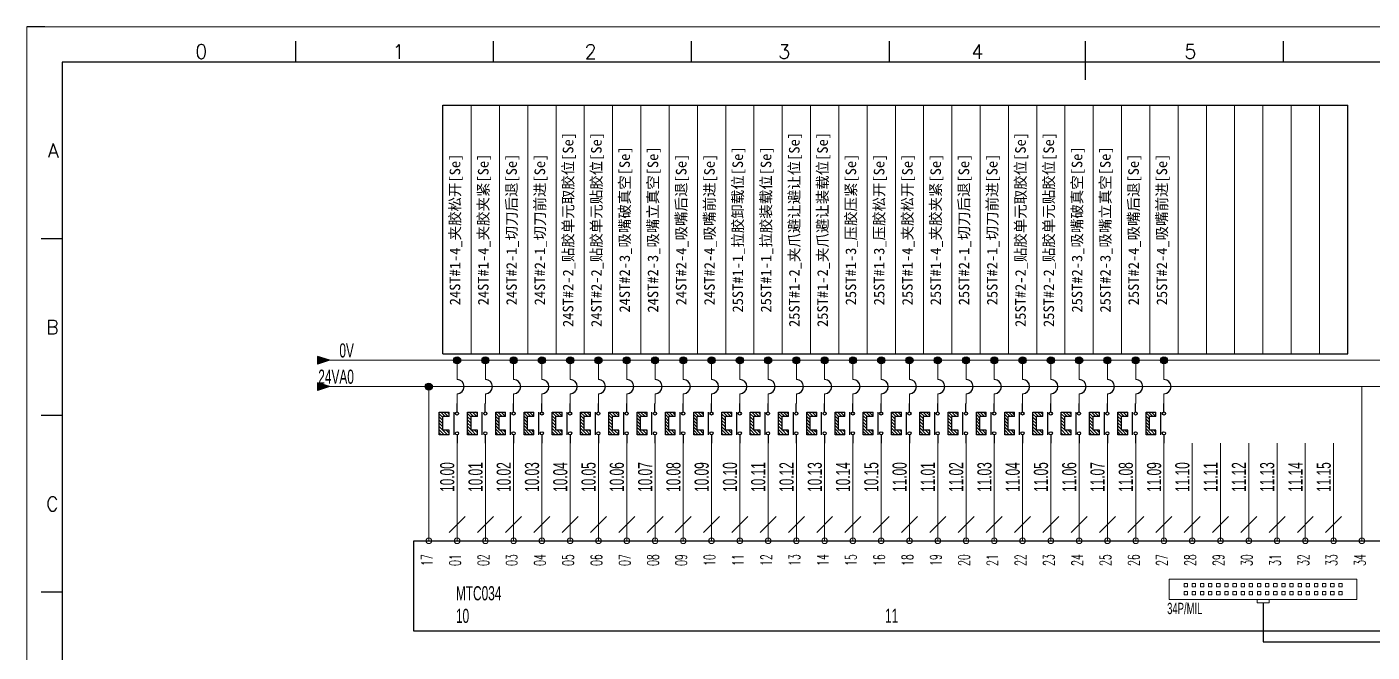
# Model space of a CAD drawing. Extents: x 49673 to 52330, y -5620 to -4375.
# Drawn here: x 51359 to 51549.3, y -5244.9 to -5156.4 of the extents above; entities that cross this region are included whole.
import ezdxf
from ezdxf.enums import TextEntityAlignment as Align

# ---------------------------------------------------------------- set-up
doc = ezdxf.new("R2010")
doc.units = 0
doc.header["$MEASUREMENT"] = 0
doc.layers.add('AE_BOR', color=1, linetype='Continuous')
doc.layers.add('细实线层', color=7, linetype='Continuous')
doc.layers.add('Dimension', color=3, linetype='Continuous', lineweight=13)
doc.styles.get("Standard").update_dxf_attribs({"font": 'txt.shx'})
doc.styles.add('WD', font='simplex.shx', dxfattribs={"bigfont": 'gbcbig.shx'})
doc.styles.add('样式 8', font='arial.ttf')

# ---------------------------------------------------------------- blocks, each defined once
blk = doc.blocks.new('电控横A4')
for p, q in [((292, -5), (5, -5)), ((5, -5), (5, -205))]:
    blk.add_line(p, q)
at = {"layer": 'AE_BOR', "lineweight": 30}
blk.add_line((2.53, 0), (0, 0), dxfattribs=at)
at = {"layer": 'AE_BOR', "color": 1, "lineweight": 15}
for p, q in [((0, 0), (297, 0)), ((0, -210), (0, 0))]:
    blk.add_line(p, q, dxfattribs=at)
at = {"layer": 'AE_BOR'}
for p, q in [((38.03, -5), (38.03, -2)), ((66.03, -5), (66.03, -2)), ((94.03, -5), (94.03, -2)), ((122.03, -5), (122.03, -2)), ((149.78, -5), (149.78, -2)), ((177.78, -5), (177.78, -2)), ((5, -30), (2, -30)), ((5, -55), (2, -55)), ((5, -80), (2, -80))]:
    blk.add_line(p, q, dxfattribs=at)
at = {"layer": 'AE_BOR', "color": 2, "lineweight": 30}
blk.add_line((149.78, -7.5), (149.78, -2.5), dxfattribs=at)
at = {"layer": 'AE_BOR', "style": 'WD'}
for s, p in [('0', (24.67, -4.5)), ('1', (52.6, -4.5)), ('2', (79.75, -4.5)), ('3', (107.15, -4.5)), ('4', (134.45, -4.5)), ('5', (164.59, -4.5))]:
    blk.add_text(s, height=2, dxfattribs=at).set_placement(p, align=Align.CENTER)
for s, p in [('A', (4.5, -17.5)), ('B', (4.5, -42.5)), ('C', (4.5, -67.5))]:
    blk.add_text(s, height=2, dxfattribs=at).set_placement(p, align=Align.MIDDLE_RIGHT)
blk = doc.blocks.new('磁性开关')
at = {"linetype": 'ByBlock'}
h = blk.add_hatch(dxfattribs=at)
h.set_pattern_fill('ANSI31', color=256, scale=0.1, style=0)
h.set_pattern_definition([(45, (0, 0), (-0.224506403, 0.224506403), [])])
h.paths.add_polyline_path([(-1910.88, -776.69), (-1910.88, -775.29), (-1907.69, -775.29), (-1907.69, -776.69), (-1908.31, -776.69), (-1908.31, -775.79), (-1910.25, -775.79), (-1910.25, -776.69)])
for p, q in [((-1910.88, -776.69), (-1910.88, -775.29)), ((-1910.88, -775.29), (-1907.69, -775.29)), ((-1910.25, -776.69), (-1910.25, -775.79)), ((-1910.25, -775.79), (-1908.31, -775.79)), ((-1908.31, -776.69), (-1908.31, -775.79)), ((-1907.69, -775.29), (-1907.69, -776.69)), ((-1910.91, -777.81), (-1912.09, -777.81)), ((-1910.88, -776.69), (-1910.25, -776.69)), ((-1910.88, -777.39), (-1907.69, -777.39)), ((-1908.31, -776.69), (-1907.69, -776.69)), ((-1907.66, -777.81), (-1906.48, -777.81))]:
    blk.add_line(p, q, dxfattribs=at)
for centre in [(-1910.68, -777.81), (-1907.88, -777.81)]:
    blk.add_circle(centre, 0.225, dxfattribs=at)

msp = doc.modelspace()

# ---------------------------------------------------------------- hatches: boundary and pattern name
for points in [[(51401.76, -5203.62), (51400.1, -5203.09), (51400.1, -5204.15)], [(51401.76, -5207.34), (51400.1, -5206.81), (51400.1, -5207.87)]]:
    msp.add_hatch(color=256).paths.add_polyline_path(points)
at = {"lineweight": -2}
h = msp.add_hatch(color=0, dxfattribs=at)
edge = h.paths.add_edge_path()
edge.add_arc((51419.83, -5203.62), 0.5, 0, 360)
h = msp.add_hatch(color=0, dxfattribs=at)
edge = h.paths.add_edge_path()
edge.add_arc((51423.83, -5203.62), 0.5, 0, 360)
h = msp.add_hatch(color=0, dxfattribs=at)
edge = h.paths.add_edge_path()
edge.add_arc((51427.83, -5203.62), 0.5, 0, 360)
h = msp.add_hatch(color=0, dxfattribs=at)
edge = h.paths.add_edge_path()
edge.add_arc((51431.83, -5203.62), 0.5, 0, 360)
h = msp.add_hatch(color=0, dxfattribs=at)
edge = h.paths.add_edge_path()
edge.add_arc((51435.83, -5203.62), 0.5, 0, 360)
h = msp.add_hatch(color=0, dxfattribs=at)
edge = h.paths.add_edge_path()
edge.add_arc((51439.83, -5203.62), 0.5, 0, 360)
h = msp.add_hatch(color=0, dxfattribs=at)
edge = h.paths.add_edge_path()
edge.add_arc((51443.83, -5203.62), 0.5, 0, 360)
h = msp.add_hatch(color=0, dxfattribs=at)
edge = h.paths.add_edge_path()
edge.add_arc((51447.83, -5203.62), 0.5, 0, 360)
h = msp.add_hatch(color=0, dxfattribs=at)
edge = h.paths.add_edge_path()
edge.add_arc((51451.83, -5203.62), 0.5, 0, 360)
h = msp.add_hatch(color=0, dxfattribs=at)
edge = h.paths.add_edge_path()
edge.add_arc((51455.83, -5203.62), 0.5, 0, 360)
h = msp.add_hatch(color=0, dxfattribs=at)
edge = h.paths.add_edge_path()
edge.add_arc((51459.83, -5203.62), 0.5, 0, 360)
h = msp.add_hatch(color=0, dxfattribs=at)
edge = h.paths.add_edge_path()
edge.add_arc((51463.83, -5203.62), 0.5, 0, 360)
h = msp.add_hatch(color=0, dxfattribs=at)
edge = h.paths.add_edge_path()
edge.add_arc((51467.83, -5203.62), 0.5, 0, 360)
h = msp.add_hatch(color=0, dxfattribs=at)
edge = h.paths.add_edge_path()
edge.add_arc((51471.83, -5203.62), 0.5, 0, 360)
h = msp.add_hatch(color=0, dxfattribs=at)
edge = h.paths.add_edge_path()
edge.add_arc((51475.83, -5203.62), 0.5, 0, 360)
h = msp.add_hatch(color=0, dxfattribs=at)
edge = h.paths.add_edge_path()
edge.add_arc((51479.83, -5203.62), 0.5, 0, 360)
h = msp.add_hatch(color=0, dxfattribs=at)
edge = h.paths.add_edge_path()
edge.add_arc((51483.83, -5203.62), 0.5, 0, 360)
h = msp.add_hatch(color=0, dxfattribs=at)
edge = h.paths.add_edge_path()
edge.add_arc((51487.83, -5203.62), 0.5, 0, 360)
h = msp.add_hatch(color=0, dxfattribs=at)
edge = h.paths.add_edge_path()
edge.add_arc((51491.83, -5203.62), 0.5, 0, 360)
h = msp.add_hatch(color=0, dxfattribs=at)
edge = h.paths.add_edge_path()
edge.add_arc((51495.83, -5203.62), 0.5, 0, 360)
h = msp.add_hatch(color=0, dxfattribs=at)
edge = h.paths.add_edge_path()
edge.add_arc((51499.83, -5203.62), 0.5, 0, 360)
h = msp.add_hatch(color=0, dxfattribs=at)
edge = h.paths.add_edge_path()
edge.add_arc((51503.83, -5203.62), 0.5, 0, 360)
h = msp.add_hatch(color=0, dxfattribs=at)
edge = h.paths.add_edge_path()
edge.add_arc((51507.83, -5203.62), 0.5, 0, 360)
h = msp.add_hatch(color=0, dxfattribs=at)
edge = h.paths.add_edge_path()
edge.add_arc((51511.83, -5203.62), 0.5, 0, 360)
h = msp.add_hatch(color=0, dxfattribs=at)
edge = h.paths.add_edge_path()
edge.add_arc((51515.83, -5203.62), 0.5, 0, 360)
h = msp.add_hatch(color=0, dxfattribs=at)
edge = h.paths.add_edge_path()
edge.add_arc((51519.83, -5203.62), 0.5, 0, 360)
h = msp.add_hatch(color=0, dxfattribs=at)
edge = h.paths.add_edge_path()
edge.add_arc((51415.83, -5207.34), 0.5, 0, 360)

# ---------------------------------------------------------------- linework, layer by layer
for p, q in [((51401.76, -5203.62), (51400.1, -5203.09)), ((51401.76, -5203.62), (51400.1, -5204.15)), ((51401.76, -5207.34), (51400.1, -5206.81)), ((51401.76, -5207.34), (51400.1, -5207.87)), ((51533.86, -5237.93), (51533.86, -5243.43)), ((51533.86, -5243.43), (51563.95, -5243.43))]:
    msp.add_line(p, q)
at = {"lineweight": 0}
for p, q in [((51400.1, -5203.09), (51400.1, -5204.15)), ((51400.1, -5206.81), (51400.1, -5207.87)), ((51401.76, -5207.34), (51415.83, -5207.34)), ((51415.83, -5207.34), (51415.83, -5229.16)), ((51419.83, -5215.35), (51419.83, -5229.16)), ((51423.83, -5215.35), (51423.83, -5229.16)), ((51427.83, -5215.35), (51427.83, -5229.16)), ((51431.83, -5215.35), (51431.83, -5229.16)), ((51435.83, -5215.35), (51435.83, -5229.16)), ((51439.83, -5215.35), (51439.83, -5229.16)), ((51443.83, -5215.35), (51443.83, -5229.16)), ((51447.83, -5215.35), (51447.83, -5229.16)), ((51451.83, -5215.35), (51451.83, -5229.16)), ((51455.83, -5215.35), (51455.83, -5229.16)), ((51459.83, -5215.35), (51459.83, -5229.16)), ((51463.83, -5215.35), (51463.83, -5229.16)), ((51467.83, -5215.35), (51467.83, -5229.16)), ((51471.83, -5215.35), (51471.83, -5229.16)), ((51475.83, -5215.35), (51475.83, -5229.16)), ((51479.83, -5215.35), (51479.83, -5229.16)), ((51483.83, -5215.35), (51483.83, -5229.16)), ((51487.83, -5215.35), (51487.83, -5229.16)), ((51491.83, -5215.35), (51491.83, -5229.16)), ((51495.83, -5215.35), (51495.83, -5229.16)), ((51499.83, -5215.35), (51499.83, -5229.16)), ((51503.83, -5215.35), (51503.83, -5229.16)), ((51507.83, -5215.35), (51507.83, -5229.16)), ((51511.83, -5215.35), (51511.83, -5229.16)), ((51515.83, -5215.35), (51515.83, -5229.16)), ((51519.83, -5215.35), (51519.83, -5229.16)), ((51523.83, -5215.35), (51523.83, -5229.16)), ((51527.83, -5215.35), (51527.83, -5229.16)), ((51531.83, -5215.35), (51531.83, -5229.16)), ((51535.83, -5215.35), (51535.83, -5229.16)), ((51539.83, -5215.35), (51539.83, -5229.16)), ((51543.83, -5215.35), (51543.83, -5229.16)), ((51547.83, -5215.35), (51547.83, -5229.16))]:
    msp.add_line(p, q, dxfattribs=at)
msp.add_lwpolyline([(51413.73, -5229.16), (51551.13, -5229.16), (51551.13, -5241.96), (51413.73, -5241.96)], close=True)
for points in [[(51520.59, -5234.57), (51547.13, -5234.57), (51547.13, -5237.45), (51520.59, -5237.45)], [(51522.68, -5235.67), (51522.68, -5235.19), (51523.16, -5235.19), (51523.16, -5235.67)], [(51523.83, -5235.67), (51523.83, -5235.19), (51524.31, -5235.19), (51524.31, -5235.67)], [(51524.98, -5235.67), (51524.98, -5235.19), (51525.46, -5235.19), (51525.46, -5235.67)], [(51526.13, -5235.67), (51526.13, -5235.19), (51526.61, -5235.19), (51526.61, -5235.67)], [(51527.28, -5235.67), (51527.28, -5235.19), (51527.76, -5235.19), (51527.76, -5235.67)], [(51528.44, -5235.67), (51528.44, -5235.19), (51528.92, -5235.19), (51528.92, -5235.67)], [(51529.59, -5235.67), (51529.59, -5235.19), (51530.07, -5235.19), (51530.07, -5235.67)], [(51530.74, -5235.67), (51530.74, -5235.19), (51531.22, -5235.19), (51531.22, -5235.67)], [(51531.89, -5235.67), (51531.89, -5235.19), (51532.37, -5235.19), (51532.37, -5235.67)], [(51533.04, -5235.67), (51533.04, -5235.19), (51533.52, -5235.19), (51533.52, -5235.67)], [(51534.2, -5235.67), (51534.2, -5235.19), (51534.68, -5235.19), (51534.68, -5235.67)], [(51535.35, -5235.67), (51535.35, -5235.19), (51535.83, -5235.19), (51535.83, -5235.67)], [(51536.5, -5235.67), (51536.5, -5235.19), (51536.98, -5235.19), (51536.98, -5235.67)], [(51537.65, -5235.67), (51537.65, -5235.19), (51538.13, -5235.19), (51538.13, -5235.67)], [(51538.8, -5235.67), (51538.8, -5235.19), (51539.28, -5235.19), (51539.28, -5235.67)], [(51539.96, -5235.67), (51539.96, -5235.19), (51540.44, -5235.19), (51540.44, -5235.67)], [(51541.11, -5235.67), (51541.11, -5235.19), (51541.59, -5235.19), (51541.59, -5235.67)], [(51542.26, -5235.67), (51542.26, -5235.19), (51542.74, -5235.19), (51542.74, -5235.67)], [(51543.41, -5235.67), (51543.41, -5235.19), (51543.89, -5235.19), (51543.89, -5235.67)], [(51544.56, -5235.67), (51544.56, -5235.19), (51545.04, -5235.19), (51545.04, -5235.67)], [(51522.68, -5236.82), (51522.68, -5236.34), (51523.16, -5236.34), (51523.16, -5236.82)], [(51523.83, -5236.82), (51523.83, -5236.34), (51524.31, -5236.34), (51524.31, -5236.82)], [(51524.98, -5236.82), (51524.98, -5236.34), (51525.46, -5236.34), (51525.46, -5236.82)], [(51526.13, -5236.82), (51526.13, -5236.34), (51526.61, -5236.34), (51526.61, -5236.82)], [(51527.28, -5236.82), (51527.28, -5236.34), (51527.76, -5236.34), (51527.76, -5236.82)], [(51528.44, -5236.82), (51528.44, -5236.34), (51528.92, -5236.34), (51528.92, -5236.82)], [(51529.59, -5236.82), (51529.59, -5236.34), (51530.07, -5236.34), (51530.07, -5236.82)], [(51530.74, -5236.82), (51530.74, -5236.34), (51531.22, -5236.34), (51531.22, -5236.82)], [(51531.89, -5236.82), (51531.89, -5236.34), (51532.37, -5236.34), (51532.37, -5236.82)], [(51533.04, -5236.82), (51533.04, -5236.34), (51533.52, -5236.34), (51533.52, -5236.82)], [(51534.2, -5236.82), (51534.2, -5236.34), (51534.68, -5236.34), (51534.68, -5236.82)], [(51535.35, -5236.82), (51535.35, -5236.34), (51535.83, -5236.34), (51535.83, -5236.82)], [(51536.5, -5236.82), (51536.5, -5236.34), (51536.98, -5236.34), (51536.98, -5236.82)], [(51537.65, -5236.82), (51537.65, -5236.34), (51538.13, -5236.34), (51538.13, -5236.82)], [(51538.8, -5236.82), (51538.8, -5236.34), (51539.28, -5236.34), (51539.28, -5236.82)], [(51539.96, -5236.82), (51539.96, -5236.34), (51540.44, -5236.34), (51540.44, -5236.82)], [(51541.11, -5236.82), (51541.11, -5236.34), (51541.59, -5236.34), (51541.59, -5236.82)], [(51542.26, -5236.82), (51542.26, -5236.34), (51542.74, -5236.34), (51542.74, -5236.82)], [(51543.41, -5236.82), (51543.41, -5236.34), (51543.89, -5236.34), (51543.89, -5236.82)], [(51544.56, -5236.82), (51544.56, -5236.34), (51545.04, -5236.34), (51545.04, -5236.82)], [(51533.02, -5237.93), (51533.02, -5237.45), (51534.7, -5237.45), (51534.7, -5237.93)]]:
    msp.add_lwpolyline(points, close=True, dxfattribs=at)
at = {"color": 0, "lineweight": -2}
for centre in [(51419.83, -5203.62), (51423.83, -5203.62), (51427.83, -5203.62), (51431.83, -5203.62), (51435.83, -5203.62), (51439.83, -5203.62), (51443.83, -5203.62), (51447.83, -5203.62), (51451.83, -5203.62), (51455.83, -5203.62), (51459.83, -5203.62), (51463.83, -5203.62), (51467.83, -5203.62), (51471.83, -5203.62), (51475.83, -5203.62), (51479.83, -5203.62), (51483.83, -5203.62), (51487.83, -5203.62), (51491.83, -5203.62), (51495.83, -5203.62), (51499.83, -5203.62), (51503.83, -5203.62), (51507.83, -5203.62), (51511.83, -5203.62), (51515.83, -5203.62), (51519.83, -5203.62), (51415.83, -5207.34)]:
    msp.add_circle(centre, 0.5, dxfattribs=at)
at = {"lineweight": 0}
for centre in [(51415.83, -5229.16), (51419.83, -5229.16), (51423.83, -5229.16), (51427.83, -5229.16), (51431.83, -5229.16), (51435.83, -5229.16), (51439.83, -5229.16), (51443.83, -5229.16), (51447.83, -5229.16), (51451.83, -5229.16), (51455.83, -5229.16), (51459.83, -5229.16), (51463.83, -5229.16), (51467.83, -5229.16), (51471.83, -5229.16), (51475.83, -5229.16), (51479.83, -5229.16), (51483.83, -5229.16), (51487.83, -5229.16), (51491.83, -5229.16), (51495.83, -5229.16), (51499.83, -5229.16), (51503.83, -5229.16), (51507.83, -5229.16), (51511.83, -5229.16), (51515.83, -5229.16), (51519.83, -5229.16), (51523.83, -5229.16), (51527.83, -5229.16), (51531.83, -5229.16), (51535.83, -5229.16), (51539.83, -5229.16), (51543.83, -5229.16), (51547.83, -5229.16)]:
    msp.add_circle(centre, 0.4, dxfattribs=at)
at = {"color": 0, "lineweight": -2}
for centre in [(51419.83, -5207.34), (51423.83, -5207.34), (51427.83, -5207.34), (51431.83, -5207.34), (51435.83, -5207.34), (51439.83, -5207.34), (51443.83, -5207.34), (51447.83, -5207.34), (51451.83, -5207.34), (51455.83, -5207.34), (51459.83, -5207.34), (51463.83, -5207.34), (51467.83, -5207.34), (51471.83, -5207.34), (51475.83, -5207.34), (51479.83, -5207.34), (51483.83, -5207.34), (51487.83, -5207.34), (51491.83, -5207.34), (51495.83, -5207.34), (51499.83, -5207.34), (51503.83, -5207.34), (51507.83, -5207.34), (51511.83, -5207.34), (51515.83, -5207.34), (51519.83, -5207.34)]:
    msp.add_arc(centre, 1, 270, 90, dxfattribs=at)
at = {"layer": 'Defpoints', "color": 8, "lineweight": 0}
for p, q in [((51421.83, -5202.71), (51421.83, -5167.51)), ((51425.83, -5202.71), (51425.83, -5167.51)), ((51429.83, -5202.71), (51429.83, -5167.51)), ((51433.83, -5202.71), (51433.83, -5167.51)), ((51437.83, -5202.71), (51437.83, -5167.51)), ((51441.83, -5202.71), (51441.83, -5167.51)), ((51445.83, -5202.71), (51445.83, -5167.51)), ((51449.83, -5202.71), (51449.83, -5167.51)), ((51453.83, -5202.71), (51453.83, -5167.51)), ((51457.83, -5202.71), (51457.83, -5167.51)), ((51461.83, -5202.71), (51461.83, -5167.51)), ((51465.83, -5202.71), (51465.83, -5167.51)), ((51469.83, -5202.71), (51469.83, -5167.51)), ((51473.83, -5202.71), (51473.83, -5167.51)), ((51477.83, -5202.71), (51477.83, -5167.51)), ((51481.83, -5202.71), (51481.83, -5167.51)), ((51485.83, -5202.71), (51485.83, -5167.51)), ((51489.83, -5202.71), (51489.83, -5167.51)), ((51493.83, -5202.71), (51493.83, -5167.51)), ((51497.83, -5202.71), (51497.83, -5167.51)), ((51501.83, -5202.71), (51501.83, -5167.51)), ((51505.83, -5202.71), (51505.83, -5167.51)), ((51509.83, -5202.71), (51509.83, -5167.51)), ((51513.83, -5202.71), (51513.83, -5167.51)), ((51517.83, -5202.71), (51517.83, -5167.51)), ((51521.83, -5202.71), (51521.83, -5167.51)), ((51525.83, -5202.71), (51525.83, -5167.51)), ((51529.83, -5202.71), (51529.83, -5167.51)), ((51533.83, -5202.71), (51533.83, -5167.51)), ((51537.83, -5202.71), (51537.83, -5167.51)), ((51541.83, -5202.71), (51541.83, -5167.51))]:
    msp.add_line(p, q, dxfattribs=at)
at = {"layer": 'Dimension', "lineweight": -2}
for p, q in [((51417.83, -5202.71), (51417.83, -5167.51)), ((51417.83, -5167.51), (51421.83, -5167.51)), ((51421.83, -5167.51), (51425.83, -5167.51)), ((51425.83, -5167.51), (51429.83, -5167.51)), ((51429.83, -5167.51), (51433.83, -5167.51)), ((51433.83, -5167.51), (51437.83, -5167.51)), ((51437.83, -5167.51), (51441.83, -5167.51)), ((51441.83, -5167.51), (51445.83, -5167.51)), ((51445.83, -5167.51), (51449.83, -5167.51)), ((51449.83, -5167.51), (51453.83, -5167.51)), ((51453.83, -5167.51), (51457.83, -5167.51)), ((51457.83, -5167.51), (51461.83, -5167.51)), ((51461.83, -5167.51), (51465.83, -5167.51)), ((51465.83, -5167.51), (51469.83, -5167.51)), ((51469.83, -5167.51), (51473.83, -5167.51)), ((51473.83, -5167.51), (51477.83, -5167.51)), ((51477.83, -5167.51), (51481.83, -5167.51)), ((51481.83, -5167.51), (51485.83, -5167.51)), ((51485.83, -5167.51), (51489.83, -5167.51)), ((51489.83, -5167.51), (51493.83, -5167.51)), ((51493.83, -5167.51), (51497.83, -5167.51)), ((51497.83, -5167.51), (51501.83, -5167.51)), ((51501.83, -5167.51), (51505.83, -5167.51)), ((51505.83, -5167.51), (51509.83, -5167.51)), ((51509.83, -5167.51), (51513.83, -5167.51)), ((51513.83, -5167.51), (51517.83, -5167.51)), ((51517.83, -5167.51), (51521.83, -5167.51)), ((51521.83, -5167.51), (51525.83, -5167.51)), ((51525.83, -5167.51), (51529.83, -5167.51)), ((51529.83, -5167.51), (51533.83, -5167.51)), ((51533.83, -5167.51), (51537.83, -5167.51)), ((51537.83, -5167.51), (51541.83, -5167.51)), ((51541.83, -5167.51), (51545.83, -5167.51)), ((51545.83, -5202.71), (51545.83, -5167.51)), ((51417.83, -5202.71), (51421.83, -5202.71)), ((51421.83, -5202.71), (51425.83, -5202.71)), ((51425.83, -5202.71), (51429.83, -5202.71)), ((51429.83, -5202.71), (51433.83, -5202.71)), ((51433.83, -5202.71), (51437.83, -5202.71)), ((51437.83, -5202.71), (51441.83, -5202.71)), ((51441.83, -5202.71), (51445.83, -5202.71)), ((51445.83, -5202.71), (51449.83, -5202.71)), ((51449.83, -5202.71), (51453.83, -5202.71)), ((51453.83, -5202.71), (51457.83, -5202.71)), ((51457.83, -5202.71), (51461.83, -5202.71)), ((51461.83, -5202.71), (51465.83, -5202.71)), ((51465.83, -5202.71), (51469.83, -5202.71)), ((51469.83, -5202.71), (51473.83, -5202.71)), ((51473.83, -5202.71), (51477.83, -5202.71)), ((51477.83, -5202.71), (51481.83, -5202.71)), ((51481.83, -5202.71), (51485.83, -5202.71)), ((51485.83, -5202.71), (51489.83, -5202.71)), ((51489.83, -5202.71), (51493.83, -5202.71)), ((51493.83, -5202.71), (51497.83, -5202.71)), ((51497.83, -5202.71), (51501.83, -5202.71)), ((51501.83, -5202.71), (51505.83, -5202.71)), ((51505.83, -5202.71), (51509.83, -5202.71)), ((51509.83, -5202.71), (51513.83, -5202.71)), ((51513.83, -5202.71), (51517.83, -5202.71)), ((51517.83, -5202.71), (51521.83, -5202.71)), ((51521.83, -5202.71), (51525.83, -5202.71)), ((51525.83, -5202.71), (51529.83, -5202.71)), ((51529.83, -5202.71), (51533.83, -5202.71)), ((51533.83, -5202.71), (51537.83, -5202.71)), ((51537.83, -5202.71), (51541.83, -5202.71)), ((51541.83, -5202.71), (51545.83, -5202.71))]:
    msp.add_line(p, q, dxfattribs=at)
at = {"layer": 'Dimension', "color": 0, "lineweight": 0}
for p, q in [((51419.83, -5206.34), (51419.83, -5203.62)), ((51423.83, -5206.34), (51423.83, -5203.62)), ((51427.83, -5206.34), (51427.83, -5203.62)), ((51431.83, -5206.34), (51431.83, -5203.62)), ((51435.83, -5206.34), (51435.83, -5203.62)), ((51439.83, -5206.34), (51439.83, -5203.62)), ((51443.83, -5206.34), (51443.83, -5203.62)), ((51447.83, -5206.34), (51447.83, -5203.62)), ((51451.83, -5206.34), (51451.83, -5203.62)), ((51455.83, -5206.34), (51455.83, -5203.62)), ((51459.83, -5206.34), (51459.83, -5203.62)), ((51463.83, -5206.34), (51463.83, -5203.62)), ((51467.83, -5206.34), (51467.83, -5203.62)), ((51471.83, -5206.34), (51471.83, -5203.62)), ((51475.83, -5206.34), (51475.83, -5203.62)), ((51479.83, -5206.34), (51479.83, -5203.62)), ((51483.83, -5206.34), (51483.83, -5203.62)), ((51487.83, -5206.34), (51487.83, -5203.62)), ((51491.83, -5206.34), (51491.83, -5203.62)), ((51495.83, -5206.34), (51495.83, -5203.62)), ((51499.83, -5206.34), (51499.83, -5203.62)), ((51503.83, -5206.34), (51503.83, -5203.62)), ((51507.83, -5206.34), (51507.83, -5203.62)), ((51511.83, -5206.34), (51511.83, -5203.62)), ((51515.83, -5206.34), (51515.83, -5203.62)), ((51519.83, -5206.34), (51519.83, -5203.62)), ((51419.83, -5209.74), (51419.83, -5208.34)), ((51423.83, -5209.74), (51423.83, -5208.34)), ((51427.83, -5209.74), (51427.83, -5208.34)), ((51431.83, -5209.74), (51431.83, -5208.34)), ((51435.83, -5209.74), (51435.83, -5208.34)), ((51439.83, -5209.74), (51439.83, -5208.34)), ((51443.83, -5209.74), (51443.83, -5208.34)), ((51447.83, -5209.74), (51447.83, -5208.34)), ((51451.83, -5209.74), (51451.83, -5208.34)), ((51455.83, -5209.74), (51455.83, -5208.34)), ((51459.83, -5209.74), (51459.83, -5208.34)), ((51463.83, -5209.74), (51463.83, -5208.34)), ((51467.83, -5209.74), (51467.83, -5208.34)), ((51471.83, -5209.74), (51471.83, -5208.34)), ((51475.83, -5209.74), (51475.83, -5208.34)), ((51479.83, -5209.74), (51479.83, -5208.34)), ((51483.83, -5209.74), (51483.83, -5208.34)), ((51487.83, -5209.74), (51487.83, -5208.34)), ((51491.83, -5209.74), (51491.83, -5208.34)), ((51495.83, -5209.74), (51495.83, -5208.34)), ((51499.83, -5209.74), (51499.83, -5208.34)), ((51503.83, -5209.74), (51503.83, -5208.34)), ((51507.83, -5209.74), (51507.83, -5208.34)), ((51511.83, -5209.74), (51511.83, -5208.34)), ((51515.83, -5209.74), (51515.83, -5208.34)), ((51519.83, -5209.74), (51519.83, -5208.34))]:
    msp.add_line(p, q, dxfattribs=at)
at = {"layer": 'Dimension', "lineweight": 0}
for p, q in [((51420.96, -5225.7), (51418.7, -5227.97)), ((51424.96, -5225.7), (51422.7, -5227.97)), ((51428.96, -5225.7), (51426.7, -5227.97)), ((51432.96, -5225.7), (51430.7, -5227.97)), ((51436.96, -5225.7), (51434.7, -5227.97)), ((51440.96, -5225.7), (51438.7, -5227.97)), ((51444.96, -5225.7), (51442.7, -5227.97)), ((51448.96, -5225.7), (51446.7, -5227.97)), ((51452.96, -5225.7), (51450.7, -5227.97)), ((51456.96, -5225.7), (51454.7, -5227.97)), ((51460.96, -5225.7), (51458.7, -5227.97)), ((51464.96, -5225.7), (51462.7, -5227.97)), ((51468.96, -5225.7), (51466.7, -5227.97)), ((51472.96, -5225.7), (51470.7, -5227.97)), ((51476.96, -5225.7), (51474.7, -5227.97)), ((51480.96, -5225.7), (51478.7, -5227.97)), ((51484.96, -5225.7), (51482.7, -5227.97)), ((51488.96, -5225.7), (51486.7, -5227.97)), ((51492.96, -5225.7), (51490.7, -5227.97)), ((51496.96, -5225.7), (51494.7, -5227.97)), ((51500.96, -5225.7), (51498.7, -5227.97)), ((51504.96, -5225.7), (51502.7, -5227.97)), ((51508.96, -5225.7), (51506.7, -5227.97)), ((51512.96, -5225.7), (51510.7, -5227.97)), ((51516.96, -5225.7), (51514.7, -5227.97)), ((51520.96, -5225.7), (51518.7, -5227.97)), ((51524.96, -5225.7), (51522.7, -5227.97)), ((51528.96, -5225.7), (51526.7, -5227.97)), ((51532.96, -5225.7), (51530.7, -5227.97)), ((51536.96, -5225.7), (51534.7, -5227.97)), ((51540.96, -5225.7), (51538.7, -5227.97)), ((51544.96, -5225.7), (51542.7, -5227.97))]:
    msp.add_line(p, q, dxfattribs=at)
at = {"layer": '细实线层', "lineweight": 0}
for p, q in [((51559.23, -5203.62), (51401.76, -5203.62)), ((51559.23, -5207.34), (51411.83, -5207.34)), ((51547.83, -5207.34), (51547.83, -5215.35))]:
    msp.add_line(p, q, dxfattribs=at)

# ---------------------------------------------------------------- block references
msp.add_blockref('电控横A4', (51358.97, -5156.44))
at = {"linetype": 'ByBlock', "rotation": 90}
for p in [(50642.01, -3303.26), (50646.01, -3303.26), (50650.01, -3303.26), (50654.01, -3303.26), (50658.01, -3303.26), (50662.01, -3303.26), (50666.01, -3303.26), (50670.01, -3303.26), (50674.01, -3303.26), (50678.01, -3303.26), (50682.01, -3303.26), (50686.01, -3303.26), (50690.01, -3303.26), (50694.01, -3303.26), (50698.01, -3303.26), (50702.01, -3303.26), (50706.01, -3303.26), (50710.01, -3303.26), (50714.01, -3303.26), (50718.01, -3303.26), (50722.01, -3303.26), (50726.01, -3303.26), (50730.01, -3303.26), (50734.01, -3303.26), (50738.01, -3303.26), (50742.01, -3303.26)]:
    msp.add_blockref('磁性开关', p, dxfattribs=at)

# ---------------------------------------------------------------- texts
at = {"lineweight": 0, "style": 'WD', "width": 0.6}
for s, p in [('17', (51416.35, -5231.06)), ('02', (51424.35, -5231.06)), ('03', (51428.35, -5231.06)), ('04', (51432.35, -5231.06)), ('05', (51436.35, -5231.06)), ('06', (51440.35, -5231.06)), ('07', (51444.35, -5231.06)), ('08', (51448.35, -5231.06)), ('09', (51452.35, -5231.06)), ('10', (51456.35, -5231.06)), ('12', (51464.35, -5231.06)), ('13', (51468.35, -5231.06)), ('14', (51472.35, -5231.06)), ('15', (51476.35, -5231.06)), ('16', (51480.35, -5231.06)), ('18', (51484.35, -5231.06)), ('19', (51488.35, -5231.06)), ('20', (51492.35, -5231.06)), ('22', (51500.35, -5231.06)), ('23', (51504.35, -5231.06)), ('24', (51508.35, -5231.06)), ('25', (51512.35, -5231.06)), ('26', (51516.35, -5231.06)), ('27', (51520.35, -5231.06)), ('28', (51524.35, -5231.06)), ('29', (51528.35, -5231.06)), ('30', (51532.35, -5231.06)), ('32', (51540.35, -5231.06)), ('33', (51544.35, -5231.06)), ('34', (51548.35, -5231.06)), ('01', (51420.35, -5231.06)), ('11', (51460.35, -5231.06)), ('21', (51496.35, -5231.06)), ('31', (51536.35, -5231.06))]:
    msp.add_text(s, height=1.6, rotation=90, dxfattribs=at).set_placement(p, align=Align.RIGHT)
at = {"layer": 'Dimension', "lineweight": 0, "style": '样式 8', "width": 0.6}
for s, p in [('0V', (51405.23, -5203.22)), ('24VA0', (51405.23, -5206.94))]:
    msp.add_text(s, height=2, dxfattribs=at).set_placement(p, align=Align.RIGHT)
at = {"layer": 'Dimension', "color": 3, "lineweight": 0, "style": '样式 8', "width": 0.6}
for s, p in [('10.04', (51435.43, -5218.04)), ('10.14', (51475.43, -5218.04)), ('11.04', (51499.43, -5218.04)), ('11.14', (51539.43, -5218.04)), ('10.00', (51419.43, -5218.04)), ('10.01', (51423.43, -5218.04)), ('10.02', (51427.43, -5218.04)), ('10.03', (51431.43, -5218.04)), ('10.05', (51439.43, -5218.04)), ('10.06', (51443.43, -5218.04)), ('10.07', (51447.43, -5218.04)), ('10.08', (51451.43, -5218.04)), ('10.09', (51455.43, -5218.04)), ('10.10', (51459.43, -5218.04)), ('10.11', (51463.43, -5218.04)), ('10.12', (51467.43, -5218.04)), ('10.13', (51471.43, -5218.04)), ('10.15', (51479.43, -5218.04)), ('11.00', (51483.43, -5218.04)), ('11.01', (51487.43, -5218.04)), ('11.02', (51491.43, -5218.04)), ('11.03', (51495.43, -5218.04)), ('11.05', (51503.43, -5218.04)), ('11.06', (51507.43, -5218.04)), ('11.07', (51511.43, -5218.04)), ('11.08', (51515.43, -5218.04)), ('11.09', (51519.43, -5218.04)), ('11.10', (51523.43, -5218.04)), ('11.11', (51527.43, -5218.04)), ('11.12', (51531.43, -5218.04)), ('11.13', (51535.43, -5218.04)), ('11.15', (51543.43, -5218.04))]:
    msp.add_text(s, height=2, rotation=90, dxfattribs=at).set_placement(p, align=Align.RIGHT)
for s, height, p in [('MTC034', 2, (51419.67, -5237.58)), ('10', 2, (51419.67, -5240.78)), ('34P/MIL', 1.6, (51520.28, -5239.53))]:
    msp.add_text(s, height=height, dxfattribs=at).set_placement(p)
msp.add_text('11', height=2, dxfattribs=at).set_placement((51482.24, -5240.75), align=Align.RIGHT)
at = {"layer": 'Dimension', "color": 0, "lineweight": 0, "char_height": 1.5, "width": 33.299, "attachment_point": 2, "rotation": 90}
for s, insert in [('{\\f宋体|b0|i0|c134|p0;24ST#2-2_贴胶单元取胶位[Se]}', (51434.78, -5185.11)), ('{\\f宋体|b0|i0|c134|p0;24ST#2-2_贴胶单元贴胶位[Se]}', (51438.78, -5185.11)), ('{\\f宋体|b0|i0|c134|p0;25ST#1-2_夹爪避让避让位[Se]}', (51466.78, -5185.11)), ('{\\f宋体|b0|i0|c134|p0;25ST#1-2_夹爪避让装载位[Se]}', (51470.78, -5185.11)), ('{\\f宋体|b0|i0|c134|p0;25ST#2-2_贴胶单元取胶位[Se]}', (51498.78, -5185.11)), ('{\\f宋体|b0|i0|c134|p0;25ST#2-2_贴胶单元贴胶位[Se]}', (51502.78, -5185.11)), ('{\\f宋体|b0|i0|c134|p0;24ST#2-3_吸嘴破真空[Se]}', (51442.78, -5185.11)), ('{\\f宋体|b0|i0|c134|p0;24ST#2-3_吸嘴立真空[Se]}', (51446.78, -5185.11)), ('{\\f宋体|b0|i0|c134|p0;25ST#1-1_拉胶卸载位[Se]}', (51458.78, -5185.11)), ('{\\f宋体|b0|i0|c134|p0;25ST#1-1_拉胶装载位[Se]}', (51462.78, -5185.11)), ('{\\f宋体|b0|i0|c134|p0;25ST#2-3_吸嘴破真空[Se]}', (51506.78, -5185.11)), ('{\\f宋体|b0|i0|c134|p0;25ST#2-3_吸嘴立真空[Se]}', (51510.78, -5185.11)), ('{\\f宋体|b0|i0|c134|p0;24ST#1-4_夹胶松开[Se]}', (51418.78, -5185.11)), ('{\\f宋体|b0|i0|c134|p0;24ST#1-4_夹胶夹紧[Se]}', (51422.78, -5185.11)), ('{\\f宋体|b0|i0|c134|p0;24ST#2-1_切刀后退[Se]}', (51426.78, -5185.11)), ('{\\f宋体|b0|i0|c134|p0;24ST#2-1_切刀前进[Se]}', (51430.78, -5185.11)), ('{\\f宋体|b0|i0|c134|p0;24ST#2-4_吸嘴后退[Se]}', (51450.78, -5185.11)), ('{\\f宋体|b0|i0|c134|p0;24ST#2-4_吸嘴前进[Se]}', (51454.78, -5185.11)), ('{\\f宋体|b0|i0|c134|p0;25ST#1-3_压胶压紧[Se]}', (51474.78, -5185.11)), ('{\\f宋体|b0|i0|c134|p0;25ST#1-3_压胶松开[Se]}', (51478.78, -5185.11)), ('{\\f宋体|b0|i0|c134|p0;25ST#1-4_夹胶松开[Se]}', (51482.78, -5185.11)), ('{\\f宋体|b0|i0|c134|p0;25ST#1-4_夹胶夹紧[Se]}', (51486.78, -5185.11)), ('{\\f宋体|b0|i0|c134|p0;25ST#2-1_切刀后退[Se]}', (51490.78, -5185.11)), ('{\\f宋体|b0|i0|c134|p0;25ST#2-1_切刀前进[Se]}', (51494.78, -5185.11)), ('{\\f宋体|b0|i0|c134|p0;25ST#2-4_吸嘴后退[Se]}', (51514.78, -5185.11)), ('{\\f宋体|b0|i0|c134|p0;25ST#2-4_吸嘴前进[Se]}', (51518.78, -5185.11))]:
    msp.add_mtext(s, dxfattribs=dict(at, insert=insert))

doc.saveas('drawing.dxf')
